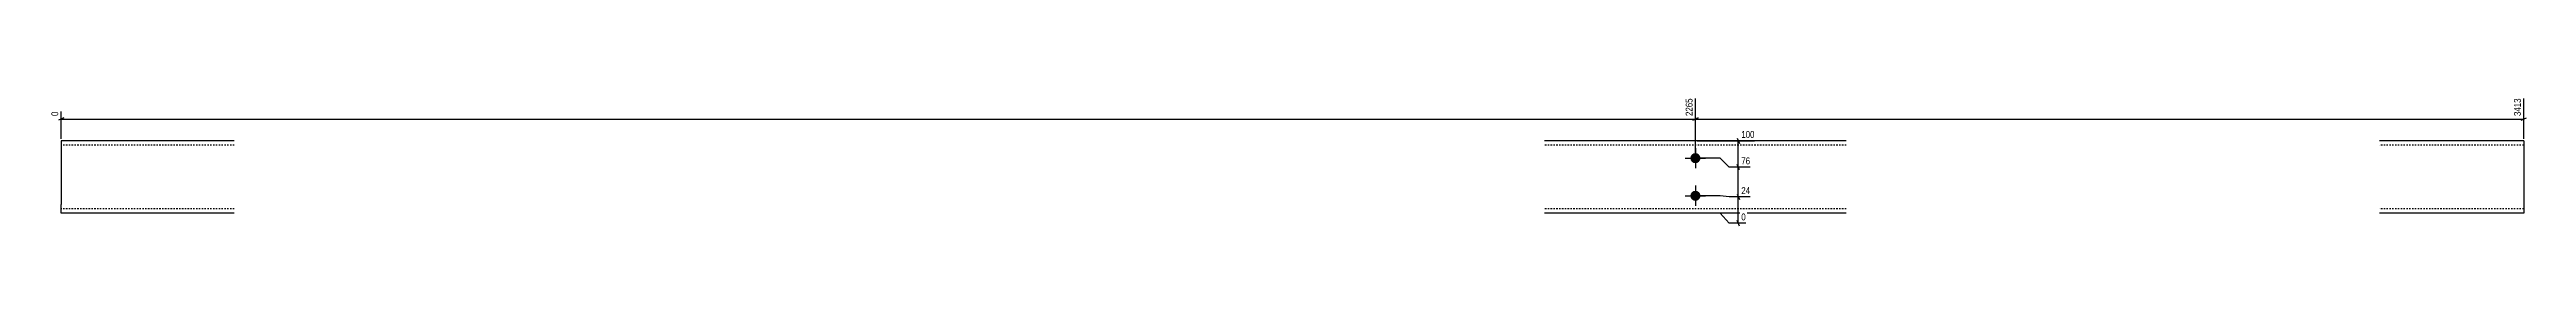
# Model space of a CAD drawing. Header units: millimetres. Extents: x 5 to 12749, y -5 to 186.
# Drawn here: x 5 to 3438, y 8 to 186 of the extents above; entities that cross this region are included whole.
import ezdxf

# ---------------------------------------------------------------- set-up
doc = ezdxf.new("R2010")
doc.units = ezdxf.units.MM
doc.linetypes.add('DXK_LINE_DOT2', pattern=[3.9198, 1.9599, -1.9599])
doc.layers.add('MÅLSÆTNING', color=7, linetype='Continuous')
doc.layers.add('STÅL', color=7, linetype='Continuous')
doc.styles.add('Arial Narrow', font='ARIALN.TTF', dxfattribs={"height": 0.2})

msp = doc.modelspace()

# ---------------------------------------------------------------- hatches: boundary and pattern name
at = {"layer": 'STÅL', "linetype": 'Continuous'}
for points in [[(2286.5, 108.3, -1), (2286.5, 94.3, -1)], [(2286.5, 56.3, -1), (2286.5, 42.3, -1)]]:
    msp.add_hatch(color=3, dxfattribs=at).paths.add_polyline_path(points)

# ---------------------------------------------------------------- linework, layer by layer
at = {"layer": 'MÅLSÆTNING', "color": 7, "linetype": 'Continuous'}
for p, q in [((2286.5, 103.8), (2286.5, 183.9)), ((2286.5, 103.8), (2286.5, 183.9)), ((3434.5, 127.8), (3434.5, 183.9)), ((25.3, 156.8), (17.8, 153.8)), ((21.5, 127.8), (21.5, 165.6)), ((21.5, 155.3), (2286.5, 155.3)), ((2290.3, 156.8), (2282.8, 153.8)), ((2282.8, 153.8), (2290.3, 156.8)), ((2286.5, 155.3), (3434.5, 155.3)), ((3430.8, 153.8), (3438.3, 156.8)), ((2289, 125.3), (2368.4, 125.3)), ((2344.4, 129), (2347.4, 121.5)), ((2345.9, 88.8), (2345.9, 125.3)), ((2320.9, 101.3), (2289, 101.3)), ((2320.9, 101.3), (2289, 101.3)), ((2333.4, 88.8), (2320.9, 101.3)), ((2333.4, 88.8), (2320.9, 101.3)), ((2362.3, 88.8), (2333.4, 88.8)), ((2362.3, 88.8), (2333.4, 88.8)), ((2347.4, 85), (2344.4, 92.5)), ((2347.4, 85), (2344.4, 92.5)), ((2345.9, 47.7), (2345.9, 88.8)), ((2320.9, 49.2), (2289, 49.2)), ((2320.9, 49.2), (2289, 49.2)), ((2333.4, 47.7), (2320.9, 49.2)), ((2333.4, 47.7), (2320.9, 49.2)), ((2362.3, 47.7), (2333.4, 47.7)), ((2362.3, 47.7), (2333.4, 47.7)), ((2344.4, 51.5), (2347.4, 44)), ((2344.4, 51.5), (2347.4, 44)), ((2345.9, 11.3), (2345.9, 47.7)), ((2320.9, 25.3), (2289, 25.3)), ((2333.4, 11.3), (2320.9, 25.3)), ((2356.2, 11.3), (2333.4, 11.3)), ((2347.4, 7.5), (2344.4, 15))]:
    msp.add_line(p, q, dxfattribs=at)
at = {"layer": 'STÅL', "color": 2, "linetype": 'Continuous'}
for p, q in [((261.5, 125.3), (21.5, 125.3)), ((21.5, 125.3), (21.5, 113.3)), ((21.5, 113.3), (21.5, 37.3)), ((2495.5, 125.3), (2077.5, 125.3)), ((3434.5, 125.3), (3234.5, 125.3)), ((3434.5, 125.3), (3434.5, 124.3)), ((3434.5, 124.3), (3434.5, 113.3)), ((3434.5, 113.3), (3434.5, 25.3)), ((21.5, 26.2), (21.5, 37.3)), ((21.5, 26.2), (21.5, 25.3)), ((261.5, 25.3), (21.5, 25.3)), ((2495.5, 25.3), (2077.5, 25.3)), ((3434.5, 25.3), (3234.5, 25.3))]:
    msp.add_line(p, q, dxfattribs=at)
at = {"layer": 'STÅL', "color": 7, "linetype": 'DXK_LINE_DOT2'}
for p, q in [((261.5, 119.3), (21.5, 119.3)), ((2495.5, 119.3), (2077.5, 119.3)), ((3434.5, 119.3), (3234.5, 119.3)), ((3434.5, 121.7), (3434.5, 113.3)), ((261.5, 31.3), (21.5, 31.3)), ((21.5, 25.3), (21.5, 26.2)), ((2495.5, 31.3), (2077.5, 31.3)), ((3434.5, 31.3), (3234.5, 31.3))]:
    msp.add_line(p, q, dxfattribs=at)
at = {"layer": 'STÅL', "color": 3, "linetype": 'Continuous'}
for p, q in [((2286.5, 115.3), (2286.5, 87.3)), ((2272.5, 101.3), (2300.5, 101.3)), ((2272.5, 49.2), (2300.5, 49.2)), ((2286.5, 63.3), (2286.5, 35.3))]:
    msp.add_line(p, q, dxfattribs=at)

# ---------------------------------------------------------------- next in the draw order: wipeouts: each hides what was drawn before it
at = {"color": 0, "linetype": 'Continuous'}
for points in [[(2284.5, 185.9), (2270.5, 185.9), (2270.5, 157.5), (2284.5, 157.5)], [(3432.5, 185.9), (3418.5, 185.9), (3418.5, 157.5), (3432.5, 157.5)], [(19.5, 167.6), (5.5, 167.6), (5.5, 157.5), (19.5, 157.5)], [(2370.4, 127.3), (2370.4, 141.3), (2348.1, 141.3), (2348.1, 127.3)], [(2364.3, 90.8), (2364.3, 104.8), (2348.1, 104.8), (2348.1, 90.8)], [(2364.3, 49.7), (2364.3, 63.7), (2348.1, 63.7), (2348.1, 49.7)], [(2358.2, 13.3), (2358.2, 27.3), (2348.1, 27.3), (2348.1, 13.3)]]:
    msp.add_wipeout(points, dxfattribs=at).dxf.layer = 'MÅLSÆTNING'

# ---------------------------------------------------------------- next in the draw order: texts
at = {"layer": 'MÅLSÆTNING', "color": 3, "linetype": 'Continuous', "style": 'Arial Narrow'}
for s, p in [('2265', (2282.5, 159.5)), ('3413', (3430.5, 159.5)), ('0', (17.5, 159.5))]:
    msp.add_text(s, height=9.54, rotation=90.0002, dxfattribs=at).set_placement(p)
for s, p in [('100', (2350.1, 129.3)), ('76', (2350.1, 92.8)), ('24', (2350.1, 51.7)), ('0', (2350.1, 15.3))]:
    msp.add_text(s, height=9.54, dxfattribs=at).set_placement(p)

doc.saveas('drawing.dxf')
